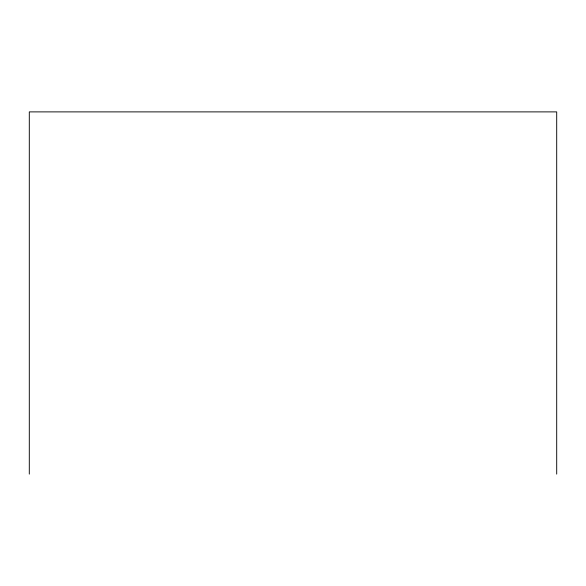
<?xml version="1.0" encoding="UTF-8"?>
<svg xmlns="http://www.w3.org/2000/svg" width="586" height="586" viewBox="0 0 586 586"><rect width="100%" height="100%" fill="white"/><g stroke="black" fill="none" stroke-linecap="round" stroke-linejoin="round"><path stroke-width="0.88" d="M556.7 474.111L556.7 111.889L29.3 111.889L29.3 474.111"/></g></svg>
